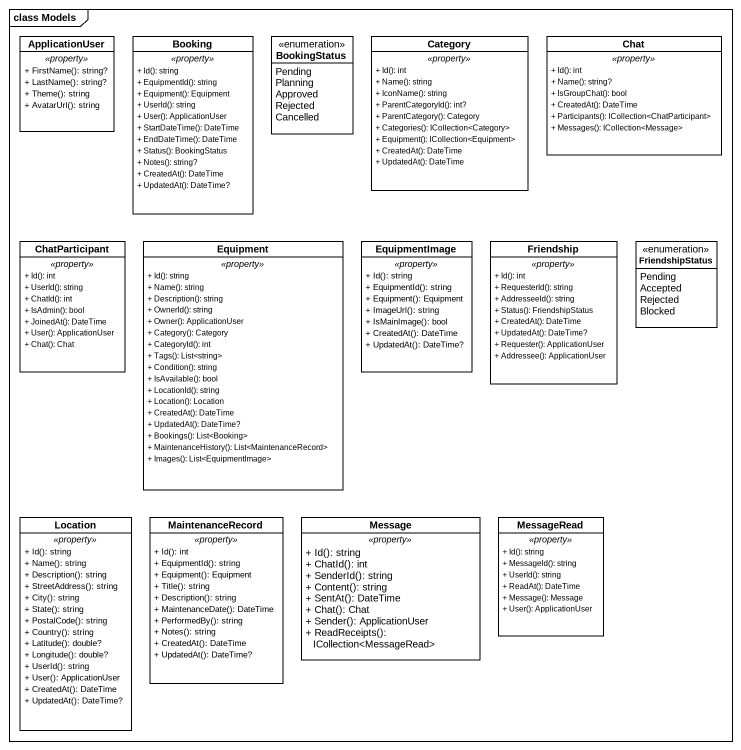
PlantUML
@startuml
mainframe class Models
hide circle
hide empty members
skinparam classAttributeIconSize 0
class ApplicationUser {
  .. <<property>> ..
  + FirstName(): string?
  + LastName(): string?
  + Theme(): string
  + AvatarUrl(): string
}
class Booking {
  .. <<property>> ..
  + Id(): string
  + EquipmentId(): string
  + Equipment(): Equipment
  + UserId(): string
  + User(): ApplicationUser
  + StartDateTime(): DateTime
  + EndDateTime(): DateTime
  + Status(): BookingStatus
  + Notes(): string?
  + CreatedAt(): DateTime
  + UpdatedAt(): DateTime?
}
enum BookingStatus {
  Pending
  Planning
  Approved
  Rejected
  Cancelled
}
class Category {
  .. <<property>> ..
  + Id(): int
  + Name(): string
  + IconName(): string
  + ParentCategoryId(): int?
  + ParentCategory(): Category
  + Categories(): ICollection<Category>
  + Equipment(): ICollection<Equipment>
  + CreatedAt(): DateTime
  + UpdatedAt(): DateTime
}
class Chat {
  .. <<property>> ..
  + Id(): int
  + Name(): string?
  + IsGroupChat(): bool
  + CreatedAt(): DateTime
  + Participants(): ICollection<ChatParticipant>
  + Messages(): ICollection<Message>
}
class ChatParticipant {
  .. <<property>> ..
  + Id(): int
  + UserId(): string
  + ChatId(): int
  + IsAdmin(): bool
  + JoinedAt(): DateTime
  + User(): ApplicationUser
  + Chat(): Chat
}
class Equipment {
  .. <<property>> ..
  + Id(): string
  + Name(): string
  + Description(): string
  + OwnerId(): string
  + Owner(): ApplicationUser
  + Category(): Category
  + CategoryId(): int
  + Tags(): List<string>
  + Condition(): string
  + IsAvailable(): bool
  + LocationId(): string
  + Location(): Location
  + CreatedAt(): DateTime
  + UpdatedAt(): DateTime?
  + Bookings(): List<Booking>
  + MaintenanceHistory(): List<MaintenanceRecord>
  + Images(): List<EquipmentImage>
}
class EquipmentImage {
  .. <<property>> ..
  + Id(): string
  + EquipmentId(): string
  + Equipment(): Equipment
  + ImageUrl(): string
  + IsMainImage(): bool
  + CreatedAt(): DateTime
  + UpdatedAt(): DateTime?
}
class Friendship {
  .. <<property>> ..
  + Id(): int
  + RequesterId(): string
  + AddresseeId(): string
  + Status(): FriendshipStatus
  + CreatedAt(): DateTime
  + UpdatedAt(): DateTime?
  + Requester(): ApplicationUser
  + Addressee(): ApplicationUser
}
enum FriendshipStatus {
  Pending
  Accepted
  Rejected
  Blocked
}
class Location {
  .. <<property>> ..
  + Id(): string
  + Name(): string
  + Description(): string
  + StreetAddress(): string
  + City(): string
  + State(): string
  + PostalCode(): string
  + Country(): string
  + Latitude(): double?
  + Longitude(): double?
  + UserId(): string
  + User(): ApplicationUser
  + CreatedAt(): DateTime
  + UpdatedAt(): DateTime?
}
class MaintenanceRecord {
  .. <<property>> ..
  + Id(): int
  + EquipmentId(): string
  + Equipment(): Equipment
  + Title(): string
  + Description(): string
  + MaintenanceDate(): DateTime
  + PerformedBy(): string
  + Notes(): string
  + CreatedAt(): DateTime
  + UpdatedAt(): DateTime?
}
class Message {
  .. <<property>> ..
  + Id(): string
  + ChatId(): int
  + SenderId(): string
  + Content(): string
  + SentAt(): DateTime
  + Chat(): Chat
  + Sender(): ApplicationUser
  + ReadReceipts(): ICollection<MessageRead>
}
class MessageRead {
  .. <<property>> ..
  + Id(): string
  + MessageId(): string
  + UserId(): string
  + ReadAt(): DateTime
  + Message(): Message
  + User(): ApplicationUser
}
@enduml
